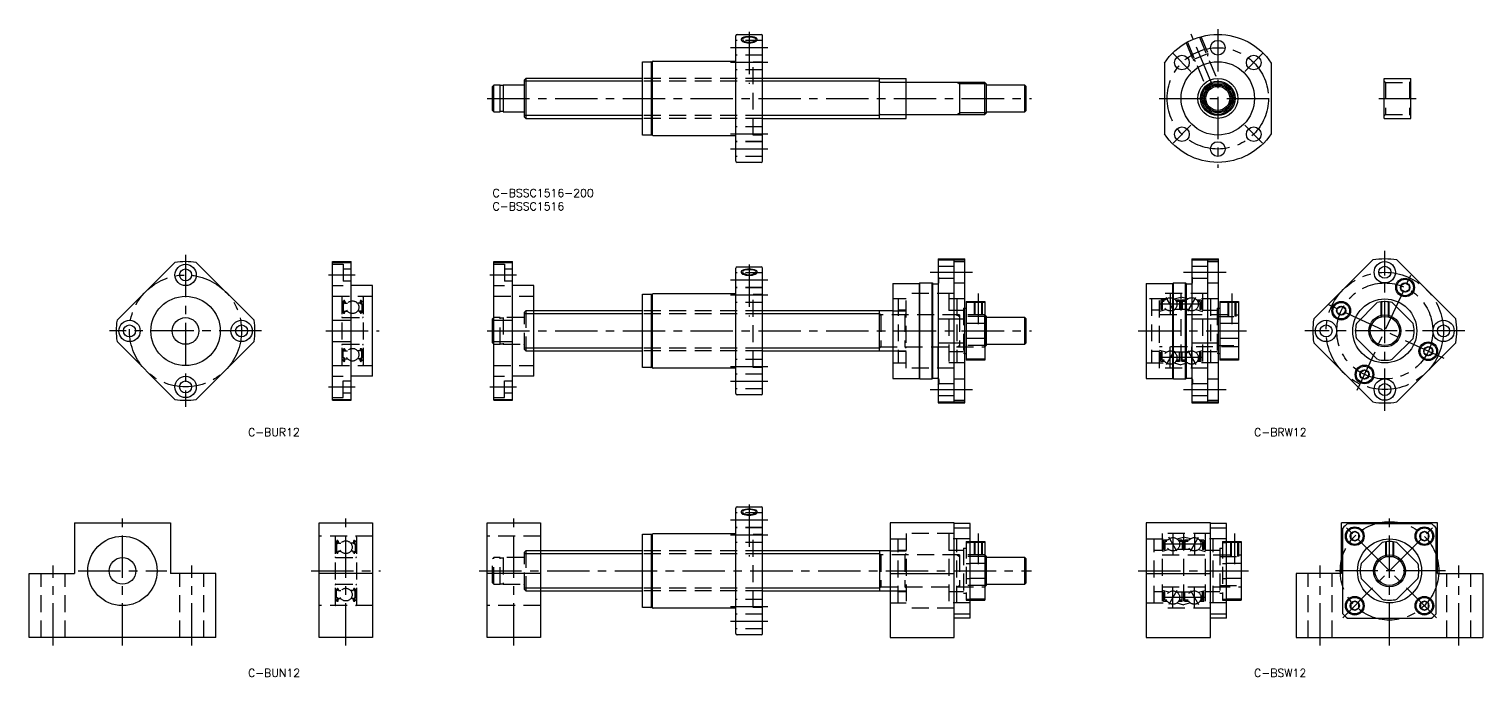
# Model space of a CAD drawing. Extents: x -174 to 371, y -183 to 60.
import ezdxf

# ---------------------------------------------------------------- set-up
doc = ezdxf.new("R2010")
doc.units = 0
doc.header["$LTSCALE"] = 0.5
for name, pattern in [('CENTER', [50.8, 31.75, -6.35, 6.35, -6.35]), ('DASHED', [19.05, 12.7, -6.35]), ('PHANTOM', [63.5, 31.75, -6.35, 6.35, -6.35, 6.35, -6.35])]:
    doc.linetypes.add(name, pattern=pattern)
for name, color, linetype in [('MSM_CENTER', 1, 'CENTER'), ('MSM_CONTINUOUS', 7, 'CONTINUOUS'), ('MSM_DASHED', 4, 'DASHED'), ('MSM_IMAGINARY', 6, 'PHANTOM'), ('MSM_NARROW', 5, 'CONTINUOUS'), ('MSM_PART_NUMBER', 7, 'CONTINUOUS')]:
    doc.layers.add(name, color=color, linetype=linetype)
doc.styles.get("Standard").update_dxf_attribs({"font": 'txt.shx', "height": 3, "bigfont": 'bigfont.shx'})

# ---------------------------------------------------------------- blocks, each defined once
blk = doc.blocks.new('*U49')
at = {"layer": 'MSM_PART_NUMBER'}
blk.add_text('C-BSSC1516-200', height=3, dxfattribs=at).set_placement((0, -3))
blk = doc.blocks.new('*U50')
at = {"layer": 'MSM_PART_NUMBER'}
blk.add_text('C-BSSC1516', height=3, dxfattribs=at).set_placement((0, -8))
blk = doc.blocks.new('*U51')
at = {"layer": 'MSM_PART_NUMBER'}
blk.add_text('C-BUN12', height=3, dxfattribs=at).set_placement((-91.66, -183.01))
blk = doc.blocks.new('*U52')
at = {"layer": 'MSM_PART_NUMBER'}
blk.add_text('C-BUR12', height=3, dxfattribs=at).set_placement((-91.66, -92.72))
blk = doc.blocks.new('*U53')
at = {"layer": 'MSM_PART_NUMBER'}
blk.add_text('C-BSW12', height=3, dxfattribs=at).set_placement((285.4, -183.01))
blk = doc.blocks.new('*U54')
at = {"layer": 'MSM_PART_NUMBER'}
blk.add_text('C-BRW12', height=3, dxfattribs=at).set_placement((285.4, -92.72))

msp = doc.modelspace()

# ---------------------------------------------------------------- linework, layer by layer
at = {"layer": 'MSM_CENTER'}
for p, q in [((271.8, 60), (271.8, 8)), ((96.15, 58.9), (96.15, 39.45)), ((269.91, 38.57), (261.85, 58.02)), ((103.15, 53), (89.15, 53)), ((261.73, 44.08), (255.01, 50.79)), ((281.88, 44.08), (288.6, 50.79)), ((103.15, 47.44), (89.15, 47.44)), ((-2, 34), (202, 34)), ((249.8, 34), (293.8, 34)), ((332.1, 34), (346.1, 34)), ((261.73, 23.92), (255.01, 17.21)), ((281.88, 23.92), (288.6, 17.21)), ((103.15, 20.56), (89.15, 20.56)), ((103.15, 15), (89.15, 15)), ((-115.06, -24.74), (-115.06, -81.74)), ((334.38, -83.24), (334.38, -23.24)), ((-61.5, -32.24), (-51.5, -32.24)), ((-1, -32.24), (9, -32.24)), ((96.15, -28.34), (96.15, -47.79)), ((164, -31.24), (180, -31.24)), ((259, -31.24), (275, -31.24)), ((324.02, -75.45), (344.73, -31.04)), ((103.15, -34.24), (89.15, -34.24)), ((103.15, -39.81), (89.15, -39.81)), ((167, -39.24), (167, -47.24)), ((182, -39.24), (182, -50.74)), ((266, -43.24), (250, -43.24)), ((255.5, -45.84), (252.5, -40.64)), ((254, -39.24), (254, -47.24)), ((260.5, -45.84), (263.5, -40.64)), ((262, -39.24), (262, -47.24)), ((277, -39.24), (277, -50.74)), ((356.58, -63.6), (312.17, -42.89)), ((-86.56, -53.24), (-143.56, -53.24)), ((-62.5, -53.24), (-42.5, -53.24)), ((-2, -53.24), (202, -53.24)), ((242, -53.24), (282.5, -53.24)), ((364.38, -53.24), (304.38, -53.24)), ((167, -67.24), (167, -59.24)), ((254, -67.24), (254, -59.24)), ((262, -67.24), (262, -59.24)), ((266, -63.24), (250, -63.24)), ((255.5, -60.64), (252.5, -65.84)), ((260.5, -60.64), (263.5, -65.84)), ((103.15, -66.68), (89.15, -66.68)), ((-61.5, -74.24), (-51.5, -74.24)), ((-1, -74.24), (9, -74.24)), ((103.15, -72.24), (89.15, -72.24)), ((164, -75.24), (180, -75.24)), ((259, -75.24), (275, -75.24)), ((96.15, -118.34), (96.15, -137.79)), ((-138.7, -171.24), (-138.7, -122.24)), ((-55, -171.24), (-55, -122.24)), ((8, -171.24), (8, -122.24)), ((103.15, -124.24), (89.15, -124.24)), ((336.15, -171.24), (336.15, -122.24)), ((103.15, -129.81), (89.15, -129.81)), ((182, -129.24), (182, -140.74)), ((256.5, -135.84), (253.5, -130.64)), ((255, -129.24), (255, -137.24)), ((261.5, -135.84), (264.5, -130.64)), ((263, -129.24), (263, -137.24)), ((278, -129.24), (278, -140.74)), ((318.59, -160.81), (353.72, -125.68)), ((353.72, -160.81), (318.59, -125.68)), ((267, -133.24), (251, -133.24)), ((-164.7, -171.24), (-164.7, -141.24)), ((-112.7, -171.24), (-112.7, -141.24)), ((310.15, -171.24), (310.15, -141.24)), ((362.15, -171.24), (362.15, -141.24)), ((-155.35, -143.24), (-122.05, -143.24)), ((-68, -143.24), (-42, -143.24)), ((-5, -143.24), (202, -143.24)), ((242, -143.24), (283.5, -143.24)), ((357.15, -143.24), (315.15, -143.24)), ((256.5, -150.64), (253.5, -155.84)), ((255, -157.24), (255, -149.24)), ((261.5, -150.64), (264.5, -155.84)), ((263, -157.24), (263, -149.24)), ((103.15, -156.68), (89.15, -156.68)), ((267, -153.24), (251, -153.24)), ((103.15, -162.24), (89.15, -162.24))]:
    msp.add_line(p, q, dxfattribs=at)
for centre, radius in [((271.8, 34), 19), ((-115.06, -53.24), 21), ((334.38, -53.24), 22), ((334.38, -53.24), 18), ((336.15, -143.24), 18.45)]:
    msp.add_circle(centre, radius, dxfattribs=at)
at = {"layer": 'MSM_CONTINUOUS'}
for p, q in [((91.15, 10.5), (91.15, 57.5)), ((91.65, 58), (100.65, 58)), ((101.15, 10.5), (101.15, 57.5)), ((56.15, 47.75), (59.3, 47.75)), ((56.15, 20.25), (56.15, 47.75)), ((59.45, 47.75), (59.45, 20.25)), ((59.45, 47.75), (59.95, 47.75)), ((59.95, 20.2), (59.95, 47.8)), ((60.15, 48), (91.15, 48)), ((251.8, 47.27), (251.8, 20.73)), ((291.8, 47.27), (291.8, 20.73)), ((0.5, 39), (0, 38.5)), ((0, 29.5), (0, 38.5)), ((2.85, 39), (0.5, 39)), ((0.5, 29), (0.5, 39)), ((2.85, 29), (2.85, 39)), ((4, 38.8), (2.85, 38.8)), ((11.7, 39), (4, 39)), ((4, 39), (4, 29)), ((12.5, 41.5), (12, 41)), ((12, 27), (12, 41)), ((12.5, 41.5), (12.5, 26.5)), ((56.15, 41.5), (12.5, 41.5)), ((145, 41.5), (101.15, 41.5)), ((145, 26.5), (145, 41.5)), ((184.5, 40), (145.3, 40)), ((175, 40), (175, 28)), ((185, 39.5), (184.5, 40)), ((184.5, 28), (184.5, 40)), ((185, 39.5), (185, 28.5)), ((199.5, 39), (185, 39)), ((200, 38.5), (199.5, 39)), ((199.5, 29), (199.5, 39)), ((200, 29.5), (200, 38.5)), ((334.1, 26.5), (334.1, 41.5)), ((334.1, 41.5), (344.1, 41.5)), ((344.1, 26.5), (344.1, 41.5)), ((0, 29.5), (0.5, 29)), ((0.5, 29), (2.85, 29)), ((2.85, 29.2), (4, 29.2)), ((4, 29), (11.7, 29)), ((145.3, 28), (184.5, 28)), ((184.5, 28), (185, 28.5)), ((185, 29), (199.5, 29)), ((199.5, 29), (200, 29.5)), ((12, 27), (12.5, 26.5)), ((12.5, 26.5), (56.15, 26.5)), ((101.15, 26.5), (145, 26.5)), ((334.1, 26.5), (344.1, 26.5)), ((59.3, 20.25), (56.15, 20.25)), ((59.95, 20.25), (59.45, 20.25)), ((91.15, 20), (60.15, 20)), ((100.65, 10), (91.65, 10)), ((-60, -79.24), (-60, -27.24)), ((-60, -27.24), (-53, -27.24)), ((-53, -79.24), (-53, -27.24)), ((0.5, -79.24), (0.5, -27.24)), ((0.5, -27.24), (7.5, -27.24)), ((7.5, -79.24), (7.5, -27.24)), ((167, -26.24), (177, -26.24)), ((167, -26.24), (167, -80.14)), ((167, -26.62), (177, -26.62)), ((173, -80.14), (173, -26.24)), ((177, -80.14), (177, -26.24)), ((262, -26.24), (272, -26.24)), ((262, -26.24), (262, -80.14)), ((262, -26.62), (272, -26.62)), ((268, -80.14), (268, -26.24)), ((272, -80.14), (272, -26.24)), ((307.75, -48.75), (329.89, -26.62)), ((338.86, -26.62), (361, -48.75)), ((-119.07, -27.55), (-140.75, -49.23)), ((-111.05, -27.55), (-89.37, -49.23)), ((-60, -27.55), (-53, -27.55)), ((0.5, -27.55), (7.5, -27.55)), ((91.15, -76.74), (91.15, -29.74)), ((91.65, -29.24), (100.65, -29.24)), ((101.15, -76.74), (101.15, -29.74)), ((-45, -36.24), (-53, -36.24)), ((-45, -70.24), (-45, -36.24)), ((15.5, -36.24), (7.5, -36.24)), ((15.5, -70.24), (15.5, -36.24)), ((150, -35.39), (160, -35.39)), ((150, -35.39), (150, -71.09)), ((160.15, -35.24), (160, -35.39)), ((160, -71.09), (160, -35.39)), ((160.15, -35.24), (164.7, -35.24)), ((160.15, -71.24), (160.15, -35.24)), ((164.7, -35.24), (165, -35.54)), ((164.7, -71.24), (164.7, -35.24)), ((165, -35.54), (166.8, -35.54)), ((165, -70.94), (165, -35.54)), ((245, -35.39), (255, -35.39)), ((245, -35.39), (245, -71.09)), ((255.15, -35.24), (255, -35.39)), ((255, -71.09), (255, -35.39)), ((255.15, -35.24), (259.7, -35.24)), ((255.15, -71.24), (255.15, -35.24)), ((259.7, -35.24), (260, -35.54)), ((259.7, -71.24), (259.7, -35.24)), ((260, -35.54), (261.8, -35.54)), ((260, -70.94), (260, -35.54)), ((340.48, -36.06), (341.98, -35.2)), ((340.48, -37.79), (340.48, -36.06)), ((341.98, -38.66), (340.48, -37.79)), ((341.98, -35.2), (343.48, -36.06)), ((343.48, -37.79), (341.98, -38.66)), ((343.48, -36.06), (343.48, -37.79)), ((56.15, -39.49), (59.3, -39.49)), ((56.15, -66.99), (56.15, -39.49)), ((59.45, -39.49), (59.45, -66.99)), ((59.45, -39.49), (59.95, -39.49)), ((59.95, -67.04), (59.95, -39.44)), ((60.15, -39.24), (91.15, -39.24)), ((177.5, -42.24), (184.5, -42.24)), ((177.5, -42.24), (177.5, -64.24)), ((184.5, -42.6), (177.5, -42.6)), ((184.5, -42.24), (184.5, -64.24)), ((272.5, -42.24), (279.5, -42.24)), ((272.5, -42.24), (272.5, -64.24)), ((279.5, -42.6), (272.5, -42.6)), ((279.5, -42.24), (279.5, -64.24)), ((331.58, -42.6), (323.74, -50.45)), ((345.02, -50.45), (337.17, -42.6)), ((0.5, -48.24), (0, -48.74)), ((0, -57.74), (0, -48.74)), ((56.15, -45.74), (15.5, -45.74)), ((150, -45.74), (101.15, -45.74)), ((145, -60.74), (145, -45.74)), ((167, -48.75), (177, -48.75)), ((177, -44.74), (177.5, -44.74)), ((185, -47.74), (184.5, -47.24)), ((184.5, -59.24), (184.5, -47.24)), ((185, -47.74), (185, -58.74)), ((199.5, -48.24), (185, -48.24)), ((200, -48.74), (199.5, -48.24)), ((199.5, -58.24), (199.5, -48.24)), ((200, -57.74), (200, -48.74)), ((262, -48.75), (272, -48.75)), ((272, -44.74), (272.5, -44.74)), ((316.56, -44.77), (318.06, -43.9)), ((316.56, -46.5), (316.56, -44.77)), ((318.06, -47.37), (316.56, -46.5)), ((318.06, -43.9), (319.56, -44.77)), ((319.56, -46.5), (318.06, -47.37)), ((319.56, -44.77), (319.56, -46.5)), ((-60, -49.23), (-53, -49.23)), ((0.5, -49.23), (7.5, -49.23)), ((184.5, -50.45), (177.5, -50.45)), ((279.5, -50.45), (272.5, -50.45)), ((-140.75, -57.25), (-119.07, -78.93)), ((-89.37, -57.25), (-111.05, -78.93)), ((-60, -57.25), (-53, -57.25)), ((0, -57.74), (0.5, -58.24)), ((0.5, -57.25), (7.5, -57.25)), ((167, -57.73), (177, -57.73)), ((184.5, -56.04), (177.5, -56.04)), ((184.5, -59.24), (185, -58.74)), ((185, -58.24), (199.5, -58.24)), ((199.5, -58.24), (200, -57.74)), ((262, -57.73), (272, -57.73)), ((279.5, -56.04), (272.5, -56.04)), ((329.89, -79.87), (307.75, -57.73)), ((323.74, -56.04), (331.58, -63.88)), ((337.17, -63.88), (345.02, -56.04)), ((361, -57.73), (338.86, -79.87)), ((349.19, -59.98), (350.69, -59.12)), ((350.69, -59.12), (352.19, -59.98)), ((15.5, -60.74), (56.15, -60.74)), ((101.15, -60.74), (150, -60.74)), ((177, -61.74), (177.5, -61.74)), ((184.5, -63.88), (177.5, -63.88)), ((184.5, -64.24), (177.5, -64.24)), ((272, -61.74), (272.5, -61.74)), ((279.5, -63.88), (272.5, -63.88)), ((279.5, -64.24), (272.5, -64.24)), ((339.13, -61.92), (339.13, -61.92)), ((341.09, -59.96), (341.09, -59.96)), ((349.19, -61.71), (349.19, -59.98)), ((350.69, -62.58), (349.19, -61.71)), ((352.19, -61.71), (350.69, -62.58)), ((352.19, -59.98), (352.19, -61.71)), ((-45, -70.24), (-53, -70.24)), ((15.5, -70.24), (7.5, -70.24)), ((59.3, -66.99), (56.15, -66.99)), ((59.95, -66.99), (59.45, -66.99)), ((91.15, -67.24), (60.15, -67.24)), ((325.27, -68.69), (326.77, -67.82)), ((325.27, -70.42), (325.27, -68.69)), ((326.77, -71.29), (325.27, -70.42)), ((326.77, -67.82), (328.27, -68.69)), ((328.27, -70.42), (326.77, -71.29)), ((328.27, -68.69), (328.27, -70.42)), ((150, -71.09), (160, -71.09)), ((160.15, -71.24), (160, -71.09)), ((160.15, -71.24), (164.7, -71.24)), ((164.7, -71.24), (165, -70.94)), ((165, -70.94), (166.8, -70.94)), ((245, -71.09), (255, -71.09)), ((255.15, -71.24), (255, -71.09)), ((255.15, -71.24), (259.7, -71.24)), ((259.7, -71.24), (260, -70.94)), ((260, -70.94), (261.8, -70.94)), ((-60, -78.93), (-53, -78.93)), ((-60, -79.24), (-53, -79.24)), ((0.5, -78.93), (7.5, -78.93)), ((0.5, -79.24), (7.5, -79.24)), ((100.65, -77.24), (91.65, -77.24)), ((167, -79.87), (177, -79.87)), ((167, -80.14), (177, -80.14)), ((262, -79.87), (272, -79.87)), ((262, -80.14), (272, -80.14)), ((91.15, -166.74), (91.15, -119.74)), ((91.65, -119.24), (100.65, -119.24)), ((101.15, -166.74), (101.15, -119.74)), ((-156.7, -125.24), (-156.7, -144.24)), ((-156.7, -125.24), (-120.7, -125.24)), ((-120.7, -125.24), (-120.7, -144.24)), ((-65, -168.24), (-65, -125.24)), ((-65, -125.24), (-45, -125.24)), ((-45, -125.24), (-45, -168.24)), ((-2, -168.24), (-2, -125.24)), ((-2, -125.24), (18, -125.24)), ((18, -125.24), (18, -168.24)), ((149, -125.24), (149, -168.24)), ((173, -125.24), (149, -125.24)), ((173, -168.24), (173, -125.24)), ((245, -125.24), (245, -168.24)), ((269, -125.24), (245, -125.24)), ((269, -168.24), (269, -125.24)), ((318.15, -144.24), (318.15, -125.24)), ((354.15, -125.24), (318.15, -125.24)), ((354.15, -144.24), (354.15, -125.24)), ((56.15, -129.49), (59.3, -129.49)), ((56.15, -156.99), (56.15, -129.49)), ((59.45, -129.49), (59.45, -156.99)), ((59.45, -129.49), (59.95, -129.49)), ((59.95, -157.04), (59.95, -129.44)), ((60.15, -129.24), (91.15, -129.24)), ((179, -125.49), (173, -125.49)), ((179, -127.19), (173, -127.19)), ((179, -160.99), (179, -125.49)), ((275, -125.49), (269, -125.49)), ((275, -127.19), (269, -127.19)), ((275, -160.99), (275, -125.49)), ((318.65, -159.3), (318.65, -127.19)), ((320.37, -125.49), (351.93, -125.49)), ((323.11, -128.46), (321.61, -129.33)), ((321.61, -129.33), (321.61, -131.06)), ((324.61, -129.33), (323.11, -128.46)), ((324.61, -131.06), (324.61, -129.33)), ((349.2, -128.46), (347.7, -129.33)), ((347.7, -129.33), (347.7, -131.06)), ((350.7, -129.33), (349.2, -128.46)), ((350.7, -131.06), (350.7, -129.33)), ((353.65, -159.3), (353.65, -127.19)), ((56.15, -135.74), (18, -135.74)), ((149, -135.74), (101.15, -135.74)), ((145, -135.74), (145, -150.74)), ((179, -132.24), (184.5, -132.24)), ((184.5, -132.6), (179, -132.6)), ((184.5, -132.24), (184.5, -154.24)), ((275, -132.24), (280.5, -132.24)), ((280.5, -132.6), (275, -132.6)), ((280.5, -132.24), (280.5, -154.24)), ((321.61, -131.06), (323.11, -131.93)), ((323.11, -131.93), (324.61, -131.06)), ((333.36, -132.6), (325.51, -140.45)), ((346.79, -140.45), (338.95, -132.6)), ((347.7, -131.06), (349.2, -131.93)), ((349.2, -131.93), (350.7, -131.06)), ((184.5, -140.45), (179, -140.45)), ((185, -137.74), (184.5, -137.24)), ((185, -137.74), (185, -148.74)), ((199.5, -138.24), (185, -138.24)), ((200, -138.74), (199.5, -138.24)), ((199.5, -148.24), (199.5, -138.24)), ((200, -147.74), (200, -138.74)), ((280.5, -140.45), (275, -140.45)), ((-173.7, -168.24), (-173.7, -144.24)), ((-103.7, -168.24), (-103.7, -144.24)), ((-45, -144.24), (-65, -144.24)), ((18, -144.24), (-2, -144.24)), ((149, -144.24), (173, -144.24)), ((184.5, -146.04), (179, -146.04)), ((245, -144.24), (269, -144.24)), ((280.5, -146.04), (275, -146.04)), ((301.15, -144.24), (301.15, -168.24)), ((318.15, -144.24), (301.15, -144.24)), ((325.51, -146.04), (333.36, -153.88)), ((338.95, -153.88), (346.79, -146.04)), ((354.15, -144.24), (371.15, -144.24)), ((371.15, -144.24), (371.15, -168.24)), ((18, -150.74), (56.15, -150.74)), ((101.15, -150.74), (149, -150.74)), ((184.5, -149.24), (185, -148.74)), ((185, -148.24), (199.5, -148.24)), ((199.5, -148.24), (200, -147.74)), ((59.3, -156.99), (56.15, -156.99)), ((59.95, -156.99), (59.45, -156.99)), ((91.15, -157.24), (60.15, -157.24)), ((184.5, -153.88), (179, -153.88)), ((179, -154.24), (184.5, -154.24)), ((280.5, -153.88), (275, -153.88)), ((275, -154.24), (280.5, -154.24)), ((323.11, -154.56), (321.61, -155.42)), ((321.61, -155.42), (321.61, -157.15)), ((321.61, -157.15), (323.11, -158.02)), ((324.61, -155.42), (323.11, -154.56)), ((323.11, -158.02), (324.61, -157.15)), ((324.61, -157.15), (324.61, -155.42)), ((349.2, -154.56), (347.7, -155.42)), ((347.7, -155.42), (347.7, -157.15)), ((347.7, -157.15), (349.2, -158.02)), ((350.7, -155.42), (349.2, -154.56)), ((349.2, -158.02), (350.7, -157.15)), ((350.7, -157.15), (350.7, -155.42)), ((173, -159.3), (179, -159.3)), ((179, -160.99), (173, -160.99)), ((269, -159.3), (275, -159.3)), ((275, -160.99), (269, -160.99)), ((320.37, -160.99), (351.93, -160.99)), ((-103.7, -168.24), (-173.7, -168.24)), ((-45, -168.24), (-65, -168.24)), ((18, -168.24), (-2, -168.24)), ((100.65, -167.24), (91.65, -167.24)), ((149, -168.24), (173, -168.24)), ((245, -168.24), (269, -168.24)), ((301.15, -168.24), (371.15, -168.24))]:
    msp.add_line(p, q, dxfattribs=at)
for points in [[(-173.7, -144.24), (-156.7, -144.24)], [(-103.7, -144.24), (-120.7, -144.24)]]:
    msp.add_lwpolyline(points, dxfattribs=at)
for centre, radius in [((271.8, 53), 2.75), ((258.37, 47.44), 2.75), ((285.24, 47.44), 2.75), ((271.8, 34), 13.75), ((271.8, 34), 7.5), ((271.8, 34), 6), ((271.8, 34), 5), ((271.8, 34), 4.5), ((258.37, 20.56), 2.75), ((285.24, 20.56), 2.75), ((271.8, 15), 2.75), ((334.38, -31.24), 4), ((-115.06, -32.24), 4), ((-115.06, -32.24), 2.25), ((334.38, -31.24), 2.25), ((341.98, -36.93), 3.5), ((341.98, -36.93), 3.1), ((341.98, -36.93), 1.73), ((-115.06, -53.24), 13), ((318.06, -45.63), 3.5), ((318.06, -45.63), 3.1), ((334.38, -53.24), 12), ((-115.06, -53.24), 5), ((318.06, -45.63), 1.73), ((334.38, -53.24), 5.46), ((-136.06, -53.24), 4), ((-136.06, -53.24), 2.25), ((-94.06, -53.24), 4), ((-94.06, -53.24), 2.25), ((312.38, -53.24), 4), ((312.38, -53.24), 2.25), ((356.38, -53.24), 4), ((356.38, -53.24), 2.25), ((350.69, -60.85), 3.5), ((350.69, -60.85), 3.1), ((350.69, -60.85), 1.73), ((-115.06, -74.24), 4), ((326.77, -69.56), 3.5), ((326.77, -69.56), 3.1), ((326.77, -69.56), 1.73), ((-115.06, -74.24), 2.25), ((334.38, -75.24), 4), ((334.38, -75.24), 2.25), ((-138.7, -143.24), 13), ((323.11, -130.2), 3.5), ((323.11, -130.2), 3.1), ((323.11, -130.2), 1.73), ((349.2, -130.2), 3.5), ((349.2, -130.2), 3.1), ((349.2, -130.2), 1.73), ((336.15, -143.24), 12), ((-138.7, -143.24), 5), ((336.15, -143.24), 5.46), ((323.11, -156.29), 3.5), ((323.11, -156.29), 3.1), ((323.11, -156.29), 1.73), ((349.2, -156.29), 3.5), ((349.2, -156.29), 3.1), ((349.2, -156.29), 1.73)]:
    msp.add_circle(centre, radius, dxfattribs=at)
for centre, radius, start, end in [((91.65, 57.5), 0.5, 90, 180), ((94.19, 56.17), 0.497, 108.9266, 180), ((94.4, 56.17), 0.709, 180, 247.472), ((96.15, 50.45), 6.54, 71.0734, 108.9266), ((96.15, 60.39), 5.28, 247.472, 292.528), ((97.9, 56.17), 0.709, 292.528, 0), ((98.11, 56.17), 0.497, 0, 71.0734), ((100.65, 57.5), 0.5, 0, 90), ((59.3, 47.6), 0.15, 0, 90), ((60.15, 47.8), 0.2, 90, 180), ((11.7, 39.3), 0.3, 270, 0), ((145.3, 40.3), 0.3, 180, 270), ((11.7, 28.7), 0.3, 0, 90), ((145.3, 27.7), 0.3, 90, 180), ((59.3, 20.4), 0.15, 270, 0), ((60.15, 20.2), 0.2, 180, 270), ((91.65, 10.5), 0.5, 180, 270), ((100.65, 10.5), 0.5, 270, 0), ((-115.06, -53.24), 26, 81.1289, 98.8711), ((334.38, -53.24), 27, 80.4309, 99.5691), ((91.65, -29.74), 0.5, 90, 180), ((94.19, -31.07), 0.497, 108.9266, 180), ((94.4, -31.07), 0.709, 180, 247.472), ((96.15, -36.79), 6.54, 71.0734, 108.9266), ((96.15, -26.85), 5.28, 247.472, 292.528), ((97.9, -31.07), 0.709, 292.528, 0), ((98.11, -31.07), 0.497, 0, 71.0734), ((100.65, -29.74), 0.5, 0, 90), ((166.8, -35.04), 0.5, 270, 293.5782), ((261.8, -35.04), 0.5, 270, 293.5782), ((59.3, -39.64), 0.15, 0, 90), ((60.15, -39.44), 0.2, 90, 180), ((334.38, -53.24), 11, 75.2726, 104.7274), ((334.38, -53.24), 27, 170.4309, 189.5691), ((334.38, -53.24), 27, 350.4309, 9.5691), ((-115.06, -53.24), 26, 171.1289, 188.8711), ((-115.06, -53.24), 26, 351.1289, 8.8711), ((334.38, -53.24), 11, 165.2726, 194.7274), ((334.38, -53.24), 11, 345.2726, 14.7274), ((334.38, -53.24), 11, 255.2726, 284.7274), ((59.3, -66.84), 0.15, 270, 0), ((60.15, -67.04), 0.2, 180, 270), ((166.8, -71.44), 0.5, 66.4218, 90), ((261.8, -71.44), 0.5, 66.4218, 90), ((-115.06, -53.24), 26, 261.1289, 278.8711), ((91.65, -76.74), 0.5, 180, 270), ((100.65, -76.74), 0.5, 270, 0), ((334.38, -53.24), 27, 260.4309, 279.5691), ((91.65, -119.74), 0.5, 90, 180), ((100.65, -119.74), 0.5, 0, 90), ((94.19, -121.07), 0.497, 108.9266, 180), ((94.4, -121.07), 0.709, 180, 247.472), ((96.15, -126.79), 6.54, 71.0734, 108.9266), ((96.15, -116.85), 5.28, 247.472, 292.528), ((97.9, -121.07), 0.709, 292.528, 0), ((98.11, -121.07), 0.497, 0, 71.0734), ((59.3, -129.64), 0.15, 0, 90), ((60.15, -129.44), 0.2, 90, 180), ((336.15, -143.24), 23.75, 131.6371, 137.4631), ((336.15, -143.24), 23.75, 42.5369, 48.3629), ((336.15, -143.24), 11, 75.2726, 104.7274), ((336.15, -143.24), 11, 165.2726, 194.7274), ((336.15, -143.24), 11, 345.2726, 14.7274), ((59.3, -156.84), 0.15, 270, 0), ((60.15, -157.04), 0.2, 180, 270), ((336.15, -143.24), 11, 255.2726, 284.7274), ((336.15, -143.24), 23.75, 222.5369, 228.3629), ((336.15, -143.24), 23.75, 311.6371, 317.4631), ((91.65, -166.74), 0.5, 180, 270), ((100.65, -166.74), 0.5, 270, 0)]:
    msp.add_arc(centre, radius, start, end, dxfattribs=at)
at = {"layer": 'MSM_CONTINUOUS', "extrusion": (1e-16, 0, -1)}
for start, end in [(33.5573, 146.4427), (213.5573, 326.4427)]:
    msp.add_arc((-271.8, 34), 24, start, end, dxfattribs=at)
at = {"layer": 'MSM_DASHED'}
for p, q in [((101.15, 55.75), (91.15, 55.75)), ((259.92, 54.85), (262.53, 48.56)), ((260.4, 55.12), (266.82, 39.61)), ((264.94, 57), (271.36, 41.49)), ((265.46, 57.15), (268.07, 50.85)), ((101.15, 50.25), (91.15, 50.25)), ((101.15, 50.19), (91.15, 50.19)), ((262.53, 48.56), (268.07, 50.85)), ((268.07, 50.85), (267.93, 49.78)), ((101.15, 44.69), (91.15, 44.69)), ((97.65, 20.25), (97.65, 47.75)), ((97.65, 47.75), (101.15, 47.75)), ((262.53, 48.56), (263.39, 47.9)), ((101.15, 41.5), (56.15, 41.5)), ((101.15, 40.45), (56.15, 40.45)), ((334.6, 40), (334.1, 40.5)), ((334.6, 40), (343.6, 40)), ((334.6, 40), (334.6, 28)), ((343.6, 40), (344.1, 40.5)), ((343.6, 40), (343.6, 28)), ((101.15, 27.55), (56.15, 27.55)), ((334.6, 28), (334.1, 27.5)), ((334.6, 28), (343.6, 28)), ((343.6, 28), (344.1, 27.5)), ((101.15, 26.5), (56.15, 26.5)), ((101.15, 23.31), (91.15, 23.31)), ((101.15, 17.81), (91.15, 17.81)), ((101.15, 17.75), (91.15, 17.75)), ((101.15, 20.25), (97.65, 20.25)), ((101.15, 12.25), (91.15, 12.25)), ((173, -27.24), (177, -27.24)), ((268, -27.24), (272, -27.24)), ((-60, -28.24), (-56, -28.24)), ((-56, -28.24), (-56, -36.24)), ((-56, -29.99), (-53, -29.99)), ((0.5, -28.24), (4.5, -28.24)), ((4.5, -28.24), (4.5, -36.24)), ((4.5, -29.99), (7.5, -29.99)), ((101.15, -31.49), (91.15, -31.49)), ((167, -28.99), (173, -28.99)), ((262, -28.99), (268, -28.99)), ((-60, -36.24), (-56, -36.24)), ((-56, -34.49), (-53, -34.49)), ((0.5, -36.24), (4.5, -36.24)), ((4.5, -34.49), (7.5, -34.49)), ((101.15, -36.99), (91.15, -36.99)), ((101.15, -37.06), (91.15, -37.06)), ((167, -32.94), (167.3, -33.24)), ((167.3, -35.04), (167.3, -33.24)), ((167.3, -33.49), (173, -33.49)), ((173, -35.24), (177, -35.24)), ((262, -32.94), (262.3, -33.24)), ((262.3, -35.04), (262.3, -33.24)), ((262.3, -33.49), (268, -33.49)), ((268, -35.24), (272, -35.24)), ((-60, -40.24), (-45, -40.24)), ((-56.5, -40.54), (-56.5, -65.94)), ((-56.4, -42.14), (-56.04, -42.14)), ((-55.52, -42.74), (-56.17, -43.12)), ((-56.17, -43.12), (-56.17, -45.94)), ((-56.05, -42.16), (-55.88, -41.95)), ((-55.9, -42.57), (-56.04, -42.43)), ((-55.32, -42.86), (-55.97, -43.23)), ((-55.97, -43.23), (-55.97, -45.94)), ((-55.9, -42.28), (-55.73, -42.08)), ((-55.76, -42.42), (-55.9, -42.28)), ((-55.9, -42.57), (-55.76, -42.42)), ((-55.55, -42.14), (-55.52, -42.74)), ((-55.35, -42.12), (-55.3, -42.75)), ((-55.32, -42.5), (-55.32, -42.86)), ((-55.2, -42.84), (-54.35, -42.84)), ((-49.8, -42.84), (-50.65, -42.84)), ((-49.65, -42.12), (-49.7, -42.75)), ((-49.68, -42.5), (-49.68, -42.86)), ((-49.68, -42.86), (-49.03, -43.23)), ((-49.45, -42.14), (-49.48, -42.74)), ((-49.48, -42.74), (-48.83, -43.12)), ((-49.1, -42.28), (-49.27, -42.08)), ((-49.24, -42.42), (-49.1, -42.28)), ((-49.1, -42.57), (-49.24, -42.42)), ((-48.95, -42.16), (-49.12, -41.95)), ((-49.1, -42.57), (-48.96, -42.43)), ((-49.03, -43.23), (-49.03, -45.94)), ((-48.6, -42.14), (-48.96, -42.14)), ((-48.83, -43.12), (-48.83, -45.94)), ((-48.5, -40.54), (-48.5, -65.94)), ((0.5, -40.24), (15.5, -40.24)), ((101.15, -42.56), (91.15, -42.56)), ((97.65, -66.99), (97.65, -39.49)), ((97.65, -39.49), (101.15, -39.49)), ((155, -41.24), (150, -41.24)), ((152, -41.24), (152, -65.24)), ((173, -39.24), (155, -39.24)), ((155, -67.24), (155, -39.24)), ((171, -39.24), (171, -67.24)), ((177, -41.24), (171, -41.24)), ((174, -41.24), (174, -65.24)), ((180.5, -42.24), (180.5, -47.24)), ((180.77, -42.24), (180.77, -47.24)), ((183.23, -42.24), (183.23, -47.24)), ((183.5, -42.24), (183.5, -47.24)), ((252.5, -41.24), (245, -41.24)), ((247, -41.24), (247, -65.24)), ((268, -39.24), (250, -39.24)), ((250, -67.24), (250, -39.24)), ((250.5, -41.74), (250.5, -45.24)), ((252, -41.74), (250.5, -41.74)), ((251, -42.24), (251, -45.24)), ((251.71, -42.24), (251, -42.24)), ((255.5, -41.24), (258, -40.57)), ((257.5, -41.74), (256, -41.74)), ((257.5, -42.24), (256.29, -42.24)), ((257.5, -41.74), (257.5, -45.24)), ((258, -39.24), (258, -67.24)), ((260.5, -41.24), (258, -40.57)), ((258.5, -41.74), (258.5, -45.24)), ((260, -41.74), (258.5, -41.74)), ((259.71, -42.24), (258.5, -42.24)), ((272, -41.24), (263.5, -41.24)), ((265.5, -41.74), (264, -41.74)), ((265, -42.24), (264.29, -42.24)), ((265, -42.24), (265, -45.24)), ((265.5, -41.74), (265.5, -45.24)), ((266, -39.24), (266, -67.24)), ((269, -41.24), (269, -65.24)), ((275.5, -42.24), (275.5, -47.78)), ((275.77, -42.24), (275.77, -47.78)), ((278.23, -42.24), (278.23, -47.78)), ((278.5, -42.24), (278.5, -47.78)), ((332.88, -42.34), (332.88, -47.99)), ((333.15, -42.31), (333.15, -47.92)), ((335.61, -42.31), (335.61, -47.92)), ((335.88, -42.34), (335.88, -47.99)), ((-56.4, -46.29), (-56.05, -46.29)), ((-56.2, -48.24), (-48.8, -48.24)), ((-56.05, -46.29), (-55.86, -46.52)), ((-55.97, -45.84), (-54.35, -45.84)), ((-55.57, -45.94), (-55.97, -45.94)), ((-55.97, -46.14), (-55.57, -46.14)), ((-55.71, -46.59), (-55.61, -46.59)), ((-55.57, -46.14), (-55.57, -45.94)), ((-55.42, -46.46), (-55.22, -45.91)), ((-49.03, -45.84), (-50.65, -45.84)), ((-49.58, -46.46), (-49.78, -45.91)), ((-49.43, -45.94), (-49.03, -45.94)), ((-49.43, -46.14), (-49.43, -45.94)), ((-49.03, -46.14), (-49.43, -46.14)), ((-49.29, -46.59), (-49.39, -46.59)), ((-48.95, -46.29), (-49.14, -46.52)), ((-48.6, -46.29), (-48.95, -46.29)), ((2.85, -48.24), (0.5, -48.24)), ((2.85, -58.24), (2.85, -48.24)), ((4, -48.44), (2.85, -48.44)), ((11.7, -48.24), (4, -48.24)), ((4, -48.24), (4, -58.24)), ((12.5, -45.74), (12, -46.24)), ((12, -60.24), (12, -46.24)), ((15.5, -46.79), (12, -46.79)), ((12.5, -45.74), (12.5, -60.74)), ((15.5, -45.74), (12.5, -45.74)), ((101.15, -45.74), (56.15, -45.74)), ((101.15, -46.79), (56.15, -46.79)), ((145.5, -47.24), (145, -46.74)), ((184.5, -47.24), (145.3, -47.24)), ((145.5, -47.24), (145.5, -59.24)), ((150, -45.74), (155, -45.74)), ((155, -45.49), (152, -45.49)), ((154.5, -47.24), (155, -46.74)), ((154.5, -47.24), (154.5, -59.24)), ((171, -45.49), (176.5, -45.49)), ((174.06, -47.24), (175, -47.78)), ((175, -47.24), (175, -59.24)), ((184.5, -47.78), (175, -47.78)), ((176.5, -44.74), (176.5, -61.74)), ((176.5, -44.74), (177, -44.74)), ((250, -45.49), (247, -45.49)), ((252.5, -45.24), (250, -45.91)), ((275.5, -47.24), (250, -47.24)), ((251, -45.24), (250.5, -45.24)), ((260.5, -45.24), (255.5, -45.24)), ((263.5, -45.24), (266, -45.91)), ((265.5, -45.24), (265, -45.24)), ((266, -45.49), (271.5, -45.49)), ((271.5, -44.74), (271.5, -61.74)), ((271.5, -44.74), (272, -44.74)), ((271.5, -47.78), (279.5, -47.78)), ((278.5, -47.24), (279.5, -47.24)), ((-56.2, -58.24), (-48.8, -58.24)), ((-55.71, -59.89), (-55.61, -59.89)), ((-49.29, -59.89), (-49.39, -59.89)), ((0.5, -58.24), (2.85, -58.24)), ((2.85, -58.04), (4, -58.04)), ((4, -58.24), (11.7, -58.24)), ((15.5, -59.69), (12, -59.69)), ((101.15, -59.69), (56.15, -59.69)), ((145.5, -59.24), (145, -59.74)), ((145.3, -59.24), (184.5, -59.24)), ((154.5, -59.24), (155, -59.74)), ((174.06, -59.24), (175, -58.7)), ((184.5, -58.7), (175, -58.7)), ((279.5, -59.24), (250, -59.24)), ((271.5, -58.7), (279.5, -58.7)), ((-56.4, -60.19), (-56.05, -60.19)), ((-56.4, -64.34), (-56.04, -64.34)), ((-56.17, -63.37), (-56.17, -60.54)), ((-55.52, -63.74), (-56.17, -63.37)), ((-56.05, -60.19), (-55.86, -59.96)), ((-56.05, -64.33), (-55.88, -64.53)), ((-55.9, -63.92), (-56.04, -64.06)), ((-55.97, -60.34), (-55.57, -60.34)), ((-55.57, -60.54), (-55.97, -60.54)), ((-55.97, -63.25), (-55.97, -60.54)), ((-55.97, -60.64), (-54.35, -60.64)), ((-55.32, -63.63), (-55.97, -63.25)), ((-55.9, -63.92), (-55.76, -64.06)), ((-55.76, -64.06), (-55.9, -64.2)), ((-55.9, -64.2), (-55.73, -64.4)), ((-55.57, -60.34), (-55.57, -60.54)), ((-55.55, -64.34), (-55.52, -63.74)), ((-55.42, -60.02), (-55.22, -60.58)), ((-55.35, -64.37), (-55.3, -63.73)), ((-55.32, -63.99), (-55.32, -63.63)), ((-55.2, -63.64), (-54.35, -63.64)), ((-49.03, -60.64), (-50.65, -60.64)), ((-49.8, -63.64), (-50.65, -63.64)), ((-49.58, -60.02), (-49.78, -60.58)), ((-49.65, -64.37), (-49.7, -63.73)), ((-49.68, -63.63), (-49.03, -63.25)), ((-49.68, -63.99), (-49.68, -63.63)), ((-49.48, -63.74), (-48.83, -63.37)), ((-49.45, -64.34), (-49.48, -63.74)), ((-49.03, -60.34), (-49.43, -60.34)), ((-49.43, -60.34), (-49.43, -60.54)), ((-49.43, -60.54), (-49.03, -60.54)), ((-49.1, -64.2), (-49.27, -64.4)), ((-49.1, -63.92), (-49.24, -64.06)), ((-49.24, -64.06), (-49.1, -64.2)), ((-48.95, -60.19), (-49.14, -59.96)), ((-48.95, -64.33), (-49.12, -64.53)), ((-49.1, -63.92), (-48.96, -64.06)), ((-49.03, -63.25), (-49.03, -60.54)), ((-48.6, -64.34), (-48.96, -64.34)), ((-48.6, -60.19), (-48.95, -60.19)), ((-48.83, -63.37), (-48.83, -60.54)), ((12, -60.24), (12.5, -60.74)), ((12.5, -60.74), (15.5, -60.74)), ((101.15, -60.74), (56.15, -60.74)), ((101.15, -63.93), (91.15, -63.93)), ((150, -60.74), (155, -60.74)), ((150, -65.24), (155, -65.24)), ((155, -60.99), (152, -60.99)), ((171, -60.99), (176.5, -60.99)), ((177, -65.24), (171, -65.24)), ((177, -61.74), (176.5, -61.74)), ((245, -65.24), (252.5, -65.24)), ((250, -60.99), (247, -60.99)), ((252.5, -61.24), (250, -60.57)), ((250.5, -64.74), (250.5, -61.24)), ((251, -61.24), (250.5, -61.24)), ((252, -64.74), (250.5, -64.74)), ((251, -64.24), (251, -61.24)), ((251.71, -64.24), (251, -64.24)), ((260.5, -61.24), (255.5, -61.24)), ((255.5, -65.24), (258, -65.91)), ((257.5, -64.74), (256, -64.74)), ((257.5, -64.24), (256.29, -64.24)), ((257.5, -64.74), (257.5, -61.24)), ((260.5, -65.24), (258, -65.91)), ((258.5, -64.74), (258.5, -61.24)), ((259.71, -64.24), (258.5, -64.24)), ((260, -64.74), (258.5, -64.74)), ((263.5, -61.24), (266, -60.57)), ((272, -65.24), (263.5, -65.24)), ((265.5, -64.74), (264, -64.74)), ((265, -64.24), (264.29, -64.24)), ((265, -64.24), (265, -61.24)), ((265.5, -61.24), (265, -61.24)), ((265.5, -64.74), (265.5, -61.24)), ((266, -60.99), (271.5, -60.99)), ((272, -61.74), (271.5, -61.74)), ((-60, -66.24), (-45, -66.24)), ((-60, -70.24), (-56, -70.24)), ((-56, -78.24), (-56, -70.24)), ((-53, -78.24), (-53, -70.24)), ((0.5, -66.24), (15.5, -66.24)), ((0.5, -70.24), (4.5, -70.24)), ((4.5, -78.24), (4.5, -70.24)), ((7.5, -78.24), (7.5, -70.24)), ((101.15, -69.43), (91.15, -69.43)), ((101.15, -69.49), (91.15, -69.49)), ((101.15, -66.99), (97.65, -66.99)), ((173, -67.24), (155, -67.24)), ((268, -67.24), (250, -67.24)), ((-56, -71.99), (-53, -71.99)), ((4.5, -71.99), (7.5, -71.99)), ((101.15, -74.99), (91.15, -74.99)), ((167, -73.54), (167.3, -73.24)), ((167.3, -71.44), (167.3, -73.24)), ((167.3, -72.99), (173, -72.99)), ((173, -71.24), (177, -71.24)), ((262, -73.54), (262.3, -73.24)), ((262.3, -71.44), (262.3, -73.24)), ((262.3, -72.99), (268, -72.99)), ((268, -71.24), (272, -71.24)), ((-60, -78.24), (-56, -78.24)), ((-56, -76.49), (-53, -76.49)), ((0.5, -78.24), (4.5, -78.24)), ((4.5, -76.49), (7.5, -76.49)), ((167, -77.49), (173, -77.49)), ((173, -79.24), (177, -79.24)), ((262, -77.49), (268, -77.49)), ((268, -79.24), (272, -79.24)), ((101.15, -121.49), (91.15, -121.49)), ((-45, -130.24), (-65, -130.24)), ((-59, -130.54), (-59, -155.94)), ((-51, -130.54), (-51, -155.94)), ((18, -130.24), (-2, -130.24)), ((101.15, -126.99), (91.15, -126.99)), ((101.15, -127.06), (91.15, -127.06)), ((97.65, -156.99), (97.65, -129.49)), ((97.65, -129.49), (101.15, -129.49)), ((173, -129.24), (155, -129.24)), ((155, -129.24), (155, -157.24)), ((171, -129.24), (171, -157.24)), ((269, -129.24), (251, -129.24)), ((251, -129.24), (251, -157.24)), ((256.5, -131.24), (259, -130.57)), ((259, -129.24), (259, -157.24)), ((261.5, -131.24), (259, -130.57)), ((267, -129.24), (267, -157.24)), ((-58.9, -132.14), (-58.54, -132.14)), ((-58.02, -132.74), (-58.67, -133.12)), ((-58.67, -133.12), (-58.67, -135.94)), ((-58.55, -132.16), (-58.38, -131.95)), ((-58.4, -132.57), (-58.54, -132.43)), ((-57.82, -132.86), (-58.47, -133.23)), ((-58.47, -133.23), (-58.47, -135.94)), ((-58.07, -135.94), (-58.47, -135.94)), ((-58.47, -136.14), (-58.07, -136.14)), ((-58.4, -132.28), (-58.23, -132.08)), ((-58.26, -132.42), (-58.4, -132.28)), ((-58.4, -132.57), (-58.26, -132.42)), ((-58.07, -136.14), (-58.07, -135.94)), ((-58.05, -132.14), (-58.02, -132.74)), ((-57.92, -136.46), (-57.72, -135.91)), ((-57.85, -132.12), (-57.8, -132.75)), ((-57.82, -132.5), (-57.82, -132.86)), ((-57.7, -132.84), (-56.85, -132.84)), ((-57.63, -135.84), (-56.85, -135.84)), ((-52.3, -132.84), (-53.15, -132.84)), ((-52.37, -135.84), (-53.15, -135.84)), ((-52.08, -136.46), (-52.28, -135.91)), ((-52.15, -132.12), (-52.2, -132.75)), ((-52.18, -132.5), (-52.18, -132.86)), ((-52.18, -132.86), (-51.53, -133.23)), ((-51.95, -132.14), (-51.98, -132.74)), ((-51.98, -132.74), (-51.33, -133.12)), ((-51.93, -135.94), (-51.53, -135.94)), ((-51.93, -136.14), (-51.93, -135.94)), ((-51.53, -136.14), (-51.93, -136.14)), ((-51.6, -132.28), (-51.77, -132.08)), ((-51.74, -132.42), (-51.6, -132.28)), ((-51.6, -132.57), (-51.74, -132.42)), ((-51.45, -132.16), (-51.62, -131.95)), ((-51.6, -132.57), (-51.46, -132.43)), ((-51.53, -133.23), (-51.53, -135.94)), ((-51.1, -132.14), (-51.46, -132.14)), ((-51.33, -133.12), (-51.33, -135.94)), ((12.5, -135.74), (12, -136.24)), ((12.5, -135.74), (12.5, -150.74)), ((18, -135.74), (12.5, -135.74)), ((101.15, -135.74), (56.15, -135.74)), ((101.15, -132.56), (91.15, -132.56)), ((149, -131.24), (155, -131.24)), ((149, -135.74), (155, -135.74)), ((152, -155.24), (152, -131.24)), ((152, -135.49), (155, -135.49)), ((179, -131.24), (171, -131.24)), ((171, -135.49), (176.5, -135.49)), ((174, -155.24), (174, -131.24)), ((176.5, -134.74), (176.5, -151.74)), ((176.5, -134.74), (177.5, -134.74)), ((177.5, -132.24), (177.5, -154.24)), ((177.5, -132.24), (179, -132.24)), ((177.5, -132.6), (179, -132.6)), ((180.5, -132.24), (180.5, -137.24)), ((180.77, -132.24), (180.77, -137.24)), ((183.23, -132.24), (183.23, -137.24)), ((183.5, -132.24), (183.5, -137.24)), ((245, -131.24), (253.5, -131.24)), ((248, -155.24), (248, -131.24)), ((248, -135.49), (251, -135.49)), ((253.5, -135.24), (251, -135.91)), ((251.5, -131.74), (251.5, -135.24)), ((253, -131.74), (251.5, -131.74)), ((252, -135.24), (251.5, -135.24)), ((252, -132.24), (252, -135.24)), ((252.71, -132.24), (252, -132.24)), ((261.5, -135.24), (256.5, -135.24)), ((258.5, -131.74), (257, -131.74)), ((258.5, -132.24), (257.29, -132.24)), ((258.5, -131.74), (258.5, -135.24)), ((259.5, -131.74), (259.5, -135.24)), ((261, -131.74), (259.5, -131.74)), ((260.71, -132.24), (259.5, -132.24)), ((264.5, -135.24), (267, -135.91)), ((266.5, -131.74), (265, -131.74)), ((266, -132.24), (265.29, -132.24)), ((266, -132.24), (266, -135.24)), ((266.5, -135.24), (266, -135.24)), ((266.5, -131.74), (266.5, -135.24)), ((275, -131.24), (267, -131.24)), ((267, -135.49), (272.5, -135.49)), ((270, -155.24), (270, -131.24)), ((272.5, -134.74), (272.5, -151.74)), ((272.5, -134.74), (273.5, -134.74)), ((273.5, -132.24), (273.5, -154.24)), ((273.5, -132.24), (275, -132.24)), ((273.5, -132.6), (275, -132.6)), ((276.5, -132.24), (276.5, -137.78)), ((276.77, -132.24), (276.77, -137.78)), ((279.23, -132.24), (279.23, -137.78)), ((279.5, -132.24), (279.5, -137.78)), ((334.65, -132.34), (334.65, -137.99)), ((334.92, -132.31), (334.92, -137.92)), ((337.38, -132.31), (337.38, -137.92)), ((337.65, -132.34), (337.65, -137.99)), ((-58.9, -136.29), (-58.55, -136.29)), ((-58.7, -138.24), (-51.3, -138.24)), ((-58.55, -136.29), (-58.36, -136.52)), ((-58.21, -136.59), (-58.11, -136.59)), ((-51.79, -136.59), (-51.89, -136.59)), ((-51.45, -136.29), (-51.64, -136.52)), ((-51.1, -136.29), (-51.45, -136.29)), ((0.5, -138.24), (0, -138.74)), ((0, -147.74), (0, -138.74)), ((2.85, -138.24), (0.5, -138.24)), ((0.5, -148.24), (0.5, -138.24)), ((2.85, -148.24), (2.85, -138.24)), ((4, -138.44), (2.85, -138.44)), ((11.7, -138.24), (4, -138.24)), ((4, -138.24), (4, -148.24)), ((12, -150.24), (12, -136.24)), ((18, -136.79), (12, -136.79)), ((101.15, -136.79), (56.15, -136.79)), ((145.5, -137.24), (145, -136.74)), ((184.5, -137.24), (145.3, -137.24)), ((145.5, -137.24), (145.5, -149.24)), ((154.5, -137.24), (155, -136.74)), ((154.5, -137.24), (154.5, -149.24)), ((174.06, -137.24), (175, -137.78)), ((175, -137.24), (175, -149.24)), ((184.5, -137.78), (175, -137.78)), ((177.5, -140.45), (179, -140.45)), ((251, -137.24), (276.5, -137.24)), ((272.5, -137.78), (280.5, -137.78)), ((273.5, -140.45), (275, -140.45)), ((279.5, -137.24), (280.5, -137.24)), ((-169.2, -168.24), (-169.2, -144.24)), ((-160.2, -168.24), (-160.2, -144.24)), ((-117.2, -168.24), (-117.2, -144.24)), ((-108.2, -168.24), (-108.2, -144.24)), ((177.5, -146.04), (179, -146.04)), ((273.5, -146.04), (275, -146.04)), ((305.65, -168.24), (305.65, -144.24)), ((314.65, -168.24), (314.65, -144.24)), ((357.65, -168.24), (357.65, -144.24)), ((366.65, -168.24), (366.65, -144.24)), ((-58.9, -150.19), (-58.55, -150.19)), ((-58.7, -148.24), (-51.3, -148.24)), ((-58.67, -153.37), (-58.67, -150.54)), ((-58.55, -150.19), (-58.36, -149.96)), ((-58.47, -150.34), (-58.07, -150.34)), ((-58.07, -150.54), (-58.47, -150.54)), ((-58.47, -153.25), (-58.47, -150.54)), ((-58.21, -149.89), (-58.11, -149.89)), ((-58.07, -150.34), (-58.07, -150.54)), ((-57.92, -150.02), (-57.72, -150.58)), ((-57.63, -150.64), (-56.85, -150.64)), ((-52.37, -150.64), (-53.15, -150.64)), ((-52.08, -150.02), (-52.28, -150.58)), ((-51.53, -150.34), (-51.93, -150.34)), ((-51.93, -150.34), (-51.93, -150.54)), ((-51.93, -150.54), (-51.53, -150.54)), ((-51.79, -149.89), (-51.89, -149.89)), ((-51.45, -150.19), (-51.64, -149.96)), ((-51.53, -153.25), (-51.53, -150.54)), ((-51.1, -150.19), (-51.45, -150.19)), ((-51.33, -153.37), (-51.33, -150.54)), ((0, -147.74), (0.5, -148.24)), ((0.5, -148.24), (2.85, -148.24)), ((2.85, -148.04), (4, -148.04)), ((4, -148.24), (11.7, -148.24)), ((18, -149.69), (12, -149.69)), ((12, -150.24), (12.5, -150.74)), ((12.5, -150.74), (18, -150.74)), ((101.15, -149.69), (56.15, -149.69)), ((101.15, -150.74), (56.15, -150.74)), ((145.5, -149.24), (145, -149.74)), ((145.3, -149.24), (184.5, -149.24)), ((149, -150.74), (155, -150.74)), ((152, -150.99), (155, -150.99)), ((154.5, -149.24), (155, -149.74)), ((171, -150.99), (176.5, -150.99)), ((174.06, -149.24), (175, -148.7)), ((184.5, -148.7), (175, -148.7)), ((177.5, -151.74), (176.5, -151.74)), ((248, -150.99), (251, -150.99)), ((251, -149.24), (280.5, -149.24)), ((253.5, -151.24), (251, -150.57)), ((251.5, -154.74), (251.5, -151.24)), ((252, -151.24), (251.5, -151.24)), ((252, -154.24), (252, -151.24)), ((261.5, -151.24), (256.5, -151.24)), ((258.5, -154.74), (258.5, -151.24)), ((259.5, -154.74), (259.5, -151.24)), ((264.5, -151.24), (267, -150.57)), ((266, -154.24), (266, -151.24)), ((266.5, -151.24), (266, -151.24)), ((266.5, -154.74), (266.5, -151.24)), ((267, -150.99), (272.5, -150.99)), ((272.5, -148.7), (280.5, -148.7)), ((273.5, -151.74), (272.5, -151.74)), ((-45, -156.24), (-64.85, -156.24)), ((-58.9, -154.34), (-58.54, -154.34)), ((-58.02, -153.74), (-58.67, -153.37)), ((-58.55, -154.33), (-58.38, -154.53)), ((-58.4, -153.92), (-58.54, -154.06)), ((-57.82, -153.63), (-58.47, -153.25)), ((-58.4, -153.92), (-58.26, -154.06)), ((-58.26, -154.06), (-58.4, -154.2)), ((-58.4, -154.2), (-58.23, -154.4)), ((-58.05, -154.34), (-58.02, -153.74)), ((-57.85, -154.37), (-57.8, -153.73)), ((-57.82, -153.99), (-57.82, -153.63)), ((-57.7, -153.64), (-56.85, -153.64)), ((-52.3, -153.64), (-53.15, -153.64)), ((-52.15, -154.37), (-52.2, -153.73)), ((-52.18, -153.63), (-51.53, -153.25)), ((-52.18, -153.99), (-52.18, -153.63)), ((-51.98, -153.74), (-51.33, -153.37)), ((-51.95, -154.34), (-51.98, -153.74)), ((-51.6, -154.2), (-51.77, -154.4)), ((-51.6, -153.92), (-51.74, -154.06)), ((-51.74, -154.06), (-51.6, -154.2)), ((-51.45, -154.33), (-51.62, -154.53)), ((-51.6, -153.92), (-51.46, -154.06)), ((-51.1, -154.34), (-51.46, -154.34)), ((18, -156.24), (-1.85, -156.24)), ((101.15, -153.93), (91.15, -153.93)), ((101.15, -156.99), (97.65, -156.99)), ((149, -155.24), (155, -155.24)), ((173, -157.24), (155, -157.24)), ((179, -155.24), (171, -155.24)), ((177.5, -153.88), (179, -153.88)), ((177.5, -154.24), (179, -154.24)), ((245, -155.24), (253.5, -155.24)), ((269, -157.24), (251, -157.24)), ((253, -154.74), (251.5, -154.74)), ((252.71, -154.24), (252, -154.24)), ((256.5, -155.24), (259, -155.91)), ((258.5, -154.74), (257, -154.74)), ((258.5, -154.24), (257.29, -154.24)), ((261.5, -155.24), (259, -155.91)), ((260.71, -154.24), (259.5, -154.24)), ((261, -154.74), (259.5, -154.74)), ((266.5, -154.74), (265, -154.74)), ((266, -154.24), (265.29, -154.24)), ((275, -155.24), (267, -155.24)), ((273.5, -153.88), (275, -153.88)), ((273.5, -154.24), (275, -154.24)), ((101.15, -159.43), (91.15, -159.43)), ((101.15, -159.49), (91.15, -159.49)), ((101.15, -164.99), (91.15, -164.99))]:
    msp.add_line(p, q, dxfattribs=at)
for centre, radius in [((-52.5, -44.34), 2.38), ((254, -43.24), 2.5), ((262, -43.24), 2.5), ((-52.5, -62.14), 2.38), ((254, -63.24), 2.5), ((262, -63.24), 2.5), ((255, -133.24), 2.5), ((263, -133.24), 2.5), ((-55, -134.34), 2.38), ((-55, -152.14), 2.38), ((255, -153.24), 2.5), ((263, -153.24), 2.5)]:
    msp.add_circle(centre, radius, dxfattribs=at)
for centre, radius, start, end in [((166.8, -35.04), 0.5, 293.5782, 0), ((261.8, -35.04), 0.5, 293.5782, 0), ((-56.2, -40.54), 0.3, 90, 180), ((-56.4, -42.04), 0.1, 180, 270), ((-55.9, -42.28), 0.2, 140.137, 225.002), ((-55.65, -42.14), 0.3, 4.9354, 140.137), ((-55.65, -42.15), 0.1, 3.1017, 139.9503), ((-55.2, -42.74), 0.1, 184.9354, 270), ((-49.8, -42.74), 0.1, 270, 355.0646), ((-49.35, -42.14), 0.3, 39.863, 175.0646), ((-49.35, -42.15), 0.1, 40.0497, 176.8983), ((-49.1, -42.28), 0.2, 314.998, 39.863), ((-48.8, -40.54), 0.3, 0, 90), ((-48.6, -42.04), 0.1, 270, 0), ((-56.4, -46.39), 0.1, 90, 180.8103), ((-56.2, -47.94), 0.3, 180, 270), ((-55.97, -45.94), 0.2, 180, 270), ((-55.71, -46.39), 0.2, 219.9762, 270), ((-55.61, -46.39), 0.2, 270, 339.9916), ((-55.13, -45.94), 0.1, 90, 159.9916), ((-49.87, -45.94), 0.1, 20.0084, 90), ((-49.39, -46.39), 0.2, 200.0084, 270), ((-49.29, -46.39), 0.2, 270, 320.0238), ((-49.03, -45.94), 0.2, 270, 0), ((-48.8, -47.94), 0.3, 270, 0), ((-48.6, -46.39), 0.1, 359.1897, 90), ((11.7, -47.94), 0.3, 270, 0), ((145.3, -46.94), 0.3, 180, 270), ((-56.2, -58.54), 0.3, 90, 180), ((-55.71, -60.09), 0.2, 90, 140.0238), ((-55.61, -60.09), 0.2, 20.0084, 90), ((-49.39, -60.09), 0.2, 90, 159.9916), ((-49.29, -60.09), 0.2, 39.9762, 90), ((-48.8, -58.54), 0.3, 0, 90), ((11.7, -58.54), 0.3, 0, 90), ((145.3, -59.54), 0.3, 90, 180), ((-56.4, -60.09), 0.1, 179.1897, 270), ((-56.4, -64.44), 0.1, 90, 180), ((-55.97, -60.54), 0.2, 90, 180), ((-55.9, -64.2), 0.2, 134.998, 219.863), ((-55.65, -64.34), 0.3, 219.863, 355.0646), ((-55.65, -64.34), 0.1, 220.0497, 356.8983), ((-55.2, -63.74), 0.1, 90, 175.0646), ((-55.13, -60.54), 0.1, 200.0084, 270), ((-49.87, -60.54), 0.1, 270, 339.9916), ((-49.8, -63.74), 0.1, 4.9354, 90), ((-49.35, -64.34), 0.3, 184.9354, 320.137), ((-49.35, -64.34), 0.1, 183.1017, 319.9503), ((-49.03, -60.54), 0.2, 0, 90), ((-49.1, -64.2), 0.2, 320.137, 45.002), ((-48.6, -60.09), 0.1, 270, 0.8103), ((-48.6, -64.44), 0.1, 0, 90), ((-56.2, -65.94), 0.3, 180, 270), ((-48.8, -65.94), 0.3, 270, 0), ((166.8, -71.44), 0.5, 360, 66.4218), ((261.8, -71.44), 0.5, 360, 66.4218), ((-58.7, -130.54), 0.3, 90, 180), ((-51.3, -130.54), 0.3, 0, 90), ((-58.9, -132.04), 0.1, 180, 270), ((-58.47, -135.94), 0.2, 180, 270), ((-58.4, -132.28), 0.2, 140.137, 225.002), ((-58.15, -132.14), 0.3, 4.9354, 140.137), ((-58.15, -132.15), 0.1, 3.1017, 139.9503), ((-57.7, -132.74), 0.1, 184.9354, 270), ((-57.63, -135.94), 0.1, 90, 159.9916), ((-52.37, -135.94), 0.1, 20.0084, 90), ((-52.3, -132.74), 0.1, 270, 355.0646), ((-51.85, -132.14), 0.3, 39.863, 175.0646), ((-51.85, -132.15), 0.1, 40.0497, 176.8983), ((-51.53, -135.94), 0.2, 270, 0), ((-51.6, -132.28), 0.2, 314.998, 39.863), ((-51.1, -132.04), 0.1, 270, 0), ((-58.9, -136.39), 0.1, 90, 180.8103), ((-58.7, -137.94), 0.3, 180, 270), ((-58.21, -136.39), 0.2, 219.9762, 270), ((-58.11, -136.39), 0.2, 270, 339.9916), ((-51.89, -136.39), 0.2, 200.0084, 270), ((-51.79, -136.39), 0.2, 270, 320.0238), ((-51.3, -137.94), 0.3, 270, 0), ((-51.1, -136.39), 0.1, 359.1897, 90), ((11.7, -137.94), 0.3, 270, 0), ((145.3, -136.94), 0.3, 180, 270), ((-58.7, -148.54), 0.3, 90, 180), ((-58.9, -150.09), 0.1, 179.1897, 270), ((-58.47, -150.54), 0.2, 90, 180), ((-58.21, -150.09), 0.2, 90, 140.0238), ((-58.11, -150.09), 0.2, 20.0084, 90), ((-57.63, -150.54), 0.1, 200.0084, 270), ((-52.37, -150.54), 0.1, 270, 339.9916), ((-51.89, -150.09), 0.2, 90, 159.9916), ((-51.79, -150.09), 0.2, 39.9762, 90), ((-51.53, -150.54), 0.2, 0, 90), ((-51.3, -148.54), 0.3, 0, 90), ((-51.1, -150.09), 0.1, 270, 0.8103), ((11.7, -148.54), 0.3, 0, 90), ((145.3, -149.54), 0.3, 90, 180), ((-58.9, -154.44), 0.1, 90, 180), ((-58.7, -155.94), 0.3, 180, 270), ((-58.4, -154.2), 0.2, 134.998, 219.863), ((-58.15, -154.34), 0.3, 219.863, 355.0646), ((-58.15, -154.34), 0.1, 220.0497, 356.8983), ((-57.7, -153.74), 0.1, 90, 175.0646), ((-52.3, -153.74), 0.1, 4.9354, 90), ((-51.85, -154.34), 0.3, 184.9354, 320.137), ((-51.85, -154.34), 0.1, 183.1017, 319.9503), ((-51.6, -154.2), 0.2, 320.137, 45.002), ((-51.3, -155.94), 0.3, 270, 0), ((-51.1, -154.44), 0.1, 0, 90)]:
    msp.add_arc(centre, radius, start, end, dxfattribs=at)
at = {"layer": 'MSM_IMAGINARY'}
for p, q in [((145, 41.5), (155, 41.5)), ((155, 26.5), (155, 41.5)), ((145, 26.5), (155, 26.5))]:
    msp.add_line(p, q, dxfattribs=at)
at = {"layer": 'MSM_NARROW'}
for p, q in [((56.15, 40.45), (12, 40.45)), ((145, 40.45), (101.15, 40.45)), ((174.06, 40), (175, 39.46)), ((185, 39.46), (175, 39.46)), ((56.15, 27.55), (12, 27.55)), ((145, 27.55), (101.15, 27.55)), ((174.06, 28), (175, 28.54)), ((185, 28.54), (175, 28.54)), ((56.15, -46.79), (15.5, -46.79)), ((145, -46.79), (101.15, -46.79)), ((184.5, -47.78), (185, -47.78)), ((56.15, -59.69), (15.5, -59.69)), ((145, -59.69), (101.15, -59.69)), ((184.5, -58.7), (185, -58.7)), ((56.15, -136.79), (18, -136.79)), ((145, -136.79), (101.15, -136.79)), ((184.5, -137.78), (185, -137.78)), ((56.15, -149.69), (18, -149.69)), ((145, -149.69), (101.15, -149.69)), ((184.5, -148.7), (185, -148.7))]:
    msp.add_line(p, q, dxfattribs=at)
for centre, radius in [((271.8, 34), 6.45), ((271.8, 34), 5.46), ((334.38, -53.24), 6), ((336.15, -143.24), 6)]:
    msp.add_circle(centre, radius, dxfattribs=at)
for centre, radius, start, end in [((93.74, 56.17), 0.593, 107.9778, 180), ((94.06, 56.17), 0.907, 180, 247.5728), ((96.15, 48.76), 8.39, 72.0222, 107.9778), ((96.15, 61.24), 6.39, 247.5728, 292.4272), ((98.24, 56.17), 0.907, 292.4272, 0), ((98.56, 56.17), 0.593, 0, 72.0222), ((93.74, -31.07), 0.593, 107.9778, 180), ((94.06, -31.07), 0.907, 180, 247.5728), ((96.15, -38.48), 8.39, 72.0222, 107.9778), ((96.15, -26), 6.39, 247.5728, 292.4272), ((98.24, -31.07), 0.907, 292.4272, 0), ((98.56, -31.07), 0.593, 0, 72.0222), ((93.74, -121.07), 0.593, 107.9778, 180), ((94.06, -121.07), 0.907, 180, 247.5728), ((96.15, -128.48), 8.39, 72.0222, 107.9778), ((96.15, -116), 6.39, 247.5728, 292.4272), ((98.24, -121.07), 0.907, 292.4272, 0), ((98.56, -121.07), 0.593, 0, 72.0222)]:
    msp.add_arc(centre, radius, start, end, dxfattribs=at)

# ---------------------------------------------------------------- block references
at = {"layer": 'MSM_CONTINUOUS'}
for name in ['*U49', '*U50', '*U52', '*U54', '*U51', '*U53']:
    msp.add_blockref(name, (0, 0), dxfattribs=at)

doc.saveas('drawing.dxf')
